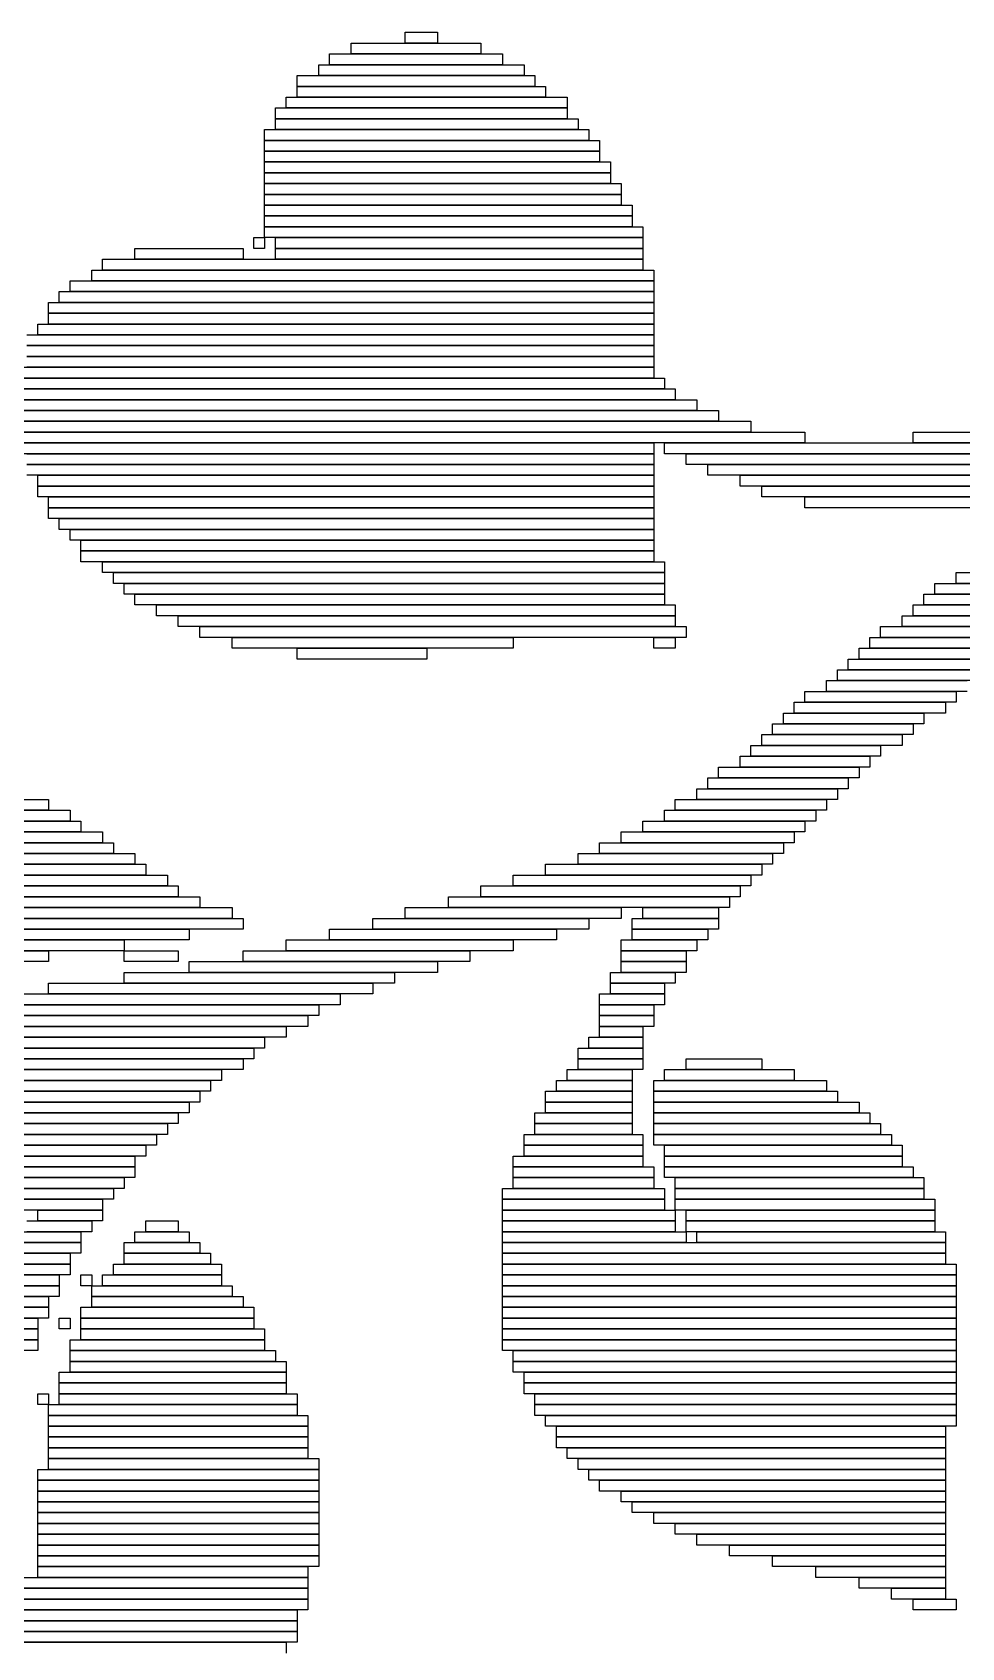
# Model space of a CAD drawing. Extents: x 48 to 975, y 50 to 982.
# Drawn here: x 164.5 to 250.5, y 362.5 to 512 of the extents above; entities that cross this region are included whole.
import ezdxf

# ---------------------------------------------------------------- set-up
doc = ezdxf.new("R2010")
doc.units = 0

msp = doc.modelspace()

# ---------------------------------------------------------------- linework, layer by layer
for p, q in [((199, 512), (202, 512)), ((199, 511), (199, 512)), ((202, 512), (202, 511)), ((192, 510), (208, 510)), ((192, 509), (192, 510)), ((194, 511), (206, 511)), ((194, 510), (194, 511)), ((206, 510), (194, 510)), ((202, 511), (199, 511)), ((206, 511), (206, 510)), ((208, 510), (208, 509)), ((191, 509), (210, 509)), ((191, 508), (191, 509)), ((208, 509), (192, 509)), ((210, 509), (210, 508)), ((189, 508), (211, 508)), ((189, 507), (189, 508)), ((211, 507), (189, 507)), ((189, 507), (212, 507)), ((189, 506), (189, 507)), ((210, 508), (191, 508)), ((211, 508), (211, 507)), ((212, 507), (212, 506)), ((188, 506), (214, 506)), ((188, 505), (188, 506)), ((212, 506), (189, 506)), ((214, 506), (214, 505)), ((187, 505), (214, 505)), ((187, 504), (187, 505)), ((214, 504), (187, 504)), ((187, 504), (215, 504)), ((187, 503), (187, 504)), ((214, 505), (188, 505)), ((214, 505), (214, 504)), ((215, 504), (215, 503)), ((186, 503), (216, 503)), ((186, 502), (186, 503)), ((215, 503), (187, 503)), ((216, 503), (216, 502)), ((216, 502), (186, 502)), ((186, 502), (217, 502)), ((186, 501), (186, 502)), ((217, 501), (186, 501)), ((186, 501), (217, 501)), ((186, 500), (186, 501)), ((217, 502), (217, 501)), ((217, 501), (217, 500)), ((217, 500), (186, 500)), ((186, 500), (218, 500)), ((186, 499), (186, 500)), ((218, 500), (218, 499)), ((218, 499), (186, 499)), ((186, 499), (218, 499)), ((186, 498), (186, 499)), ((218, 498), (186, 498)), ((186, 498), (219, 498)), ((186, 497), (186, 498)), ((218, 499), (218, 498)), ((219, 498), (219, 497)), ((219, 497), (186, 497)), ((186, 497), (219, 497)), ((186, 496), (186, 497)), ((219, 497), (219, 496)), ((219, 496), (186, 496)), ((186, 496), (220, 496)), ((186, 495), (186, 496)), ((220, 495), (186, 495)), ((186, 495), (220, 495)), ((186, 494), (186, 495)), ((220, 496), (220, 495)), ((220, 495), (220, 494)), ((220, 494), (186, 494)), ((186, 494), (221, 494)), ((186, 493), (186, 494)), ((221, 494), (221, 493)), ((174, 492), (184, 492)), ((174, 491), (174, 492)), ((184, 492), (184, 491)), ((185, 493), (186, 493)), ((185, 492), (185, 493)), ((186, 492), (185, 492)), ((221, 493), (186, 493)), ((186, 493), (186, 492)), ((187, 493), (221, 493)), ((187, 492), (187, 493)), ((221, 492), (187, 492)), ((187, 492), (221, 492)), ((187, 491), (187, 492)), ((221, 493), (221, 492)), ((221, 492), (221, 491)), ((171, 491), (221, 491)), ((171, 490), (171, 491)), ((184, 491), (174, 491)), ((221, 491), (187, 491)), ((221, 491), (221, 490)), ((168, 489), (222, 489)), ((168, 488), (168, 489)), ((170, 490), (222, 490)), ((170, 489), (170, 490)), ((222, 489), (170, 489)), ((221, 490), (171, 490)), ((222, 490), (222, 489)), ((222, 489), (222, 488)), ((167, 488), (222, 488)), ((167, 487), (167, 488)), ((222, 488), (168, 488)), ((222, 488), (222, 487)), ((166, 487), (222, 487)), ((166, 486), (166, 487)), ((222, 486), (166, 486)), ((166, 486), (222, 486)), ((166, 485), (166, 486)), ((222, 487), (167, 487)), ((222, 487), (222, 486)), ((222, 486), (222, 485)), ((165, 485), (222, 485)), ((165, 484), (165, 485)), ((222, 485), (166, 485)), ((222, 485), (222, 484)), ((164, 484), (222, 484)), ((222, 483), (164, 483)), ((164, 483), (222, 483)), ((222, 484), (165, 484)), ((222, 484), (222, 483)), ((222, 483), (222, 482)), ((222, 482), (164, 482)), ((164, 482), (222, 482)), ((222, 482), (222, 481)), ((163, 481), (222, 481)), ((222, 480), (163, 480)), ((163, 480), (223, 480)), ((222, 481), (164, 481)), ((222, 481), (222, 480)), ((223, 480), (223, 479)), ((223, 479), (163, 479)), ((163, 479), (224, 479)), ((224, 479), (224, 478)), ((224, 478), (163, 478)), ((163, 478), (226, 478)), ((226, 477), (163, 477)), ((163, 477), (228, 477)), ((226, 478), (226, 477)), ((228, 477), (228, 476)), ((228, 476), (163, 476)), ((163, 476), (231, 476)), ((231, 476), (231, 475)), ((231, 475), (163, 475)), ((163, 475), (236, 475)), ((236, 474), (163, 474)), ((163, 474), (222, 474)), ((222, 474), (222, 473)), ((223, 474), (291, 474)), ((223, 473), (223, 474)), ((236, 475), (236, 474)), ((246, 475), (292, 475)), ((246, 474), (246, 475)), ((292, 474), (246, 474)), ((222, 473), (163, 473)), ((164, 473), (222, 473)), ((222, 473), (222, 472)), ((291, 473), (223, 473)), ((225, 473), (290, 473)), ((225, 472), (225, 473)), ((222, 472), (164, 472)), ((164, 472), (222, 472)), ((222, 471), (164, 471)), ((165, 471), (222, 471)), ((165, 470), (165, 471)), ((222, 472), (222, 471)), ((222, 471), (222, 470)), ((290, 472), (225, 472)), ((227, 472), (288, 472)), ((227, 471), (227, 472)), ((288, 471), (227, 471)), ((230, 471), (287, 471)), ((230, 470), (230, 471)), ((222, 470), (165, 470)), ((165, 470), (222, 470)), ((165, 469), (165, 470)), ((222, 470), (222, 469)), ((287, 470), (230, 470)), ((232, 470), (286, 470)), ((232, 469), (232, 470)), ((222, 469), (165, 469)), ((166, 469), (222, 469)), ((166, 468), (166, 469)), ((222, 468), (166, 468)), ((166, 468), (222, 468)), ((166, 467), (166, 468)), ((222, 469), (222, 468)), ((222, 468), (222, 467)), ((286, 469), (232, 469)), ((236, 469), (258, 469)), ((236, 468), (236, 469)), ((258, 468), (236, 468)), ((222, 467), (166, 467)), ((167, 467), (222, 467)), ((167, 466), (167, 467)), ((222, 467), (222, 466)), ((222, 466), (167, 466)), ((168, 466), (222, 466)), ((168, 465), (168, 466)), ((222, 465), (168, 465)), ((169, 465), (222, 465)), ((169, 464), (169, 465)), ((222, 466), (222, 465)), ((222, 465), (222, 464)), ((222, 464), (169, 464)), ((169, 464), (222, 464)), ((169, 463), (169, 464)), ((222, 464), (222, 463)), ((222, 463), (169, 463)), ((171, 463), (223, 463)), ((171, 462), (171, 463)), ((223, 462), (171, 462)), ((172, 462), (223, 462)), ((172, 461), (172, 462)), ((223, 463), (223, 462)), ((223, 462), (223, 461)), ((250, 462), (267, 462)), ((250, 461), (250, 462)), ((223, 461), (172, 461)), ((173, 461), (223, 461)), ((173, 460), (173, 461)), ((223, 461), (223, 460)), ((248, 461), (265, 461)), ((248, 460), (248, 461)), ((267, 461), (250, 461)), ((223, 460), (173, 460)), ((174, 460), (223, 460)), ((174, 459), (174, 460)), ((223, 459), (174, 459)), ((176, 459), (224, 459)), ((176, 458), (176, 459)), ((223, 460), (223, 459)), ((224, 459), (224, 458)), ((246, 459), (262, 459)), ((246, 458), (246, 459)), ((247, 460), (263, 460)), ((247, 459), (247, 460)), ((263, 459), (247, 459)), ((265, 460), (248, 460)), ((224, 458), (176, 458)), ((178, 458), (224, 458)), ((178, 457), (178, 458)), ((224, 458), (224, 457)), ((245, 458), (260, 458)), ((245, 457), (245, 458)), ((262, 458), (246, 458)), ((224, 457), (178, 457)), ((180, 457), (225, 457)), ((180, 456), (180, 457)), ((225, 456), (180, 456)), ((183, 456), (209, 456)), ((183, 455), (183, 456)), ((209, 456), (209, 455)), ((222, 456), (224, 456)), ((222, 455), (222, 456)), ((224, 456), (224, 455)), ((225, 457), (225, 456)), ((242, 456), (257, 456)), ((242, 455), (242, 456)), ((243, 457), (259, 457)), ((243, 456), (243, 457)), ((259, 456), (243, 456)), ((260, 457), (245, 457)), ((209, 455), (183, 455)), ((189, 455), (201, 455)), ((189, 454), (189, 455)), ((201, 455), (201, 454)), ((224, 455), (222, 455)), ((241, 455), (256, 455)), ((241, 454), (241, 455)), ((257, 455), (242, 455)), ((201, 454), (189, 454)), ((239, 453), (253, 453)), ((239, 452), (239, 453)), ((240, 454), (254, 454)), ((240, 453), (240, 454)), ((254, 453), (240, 453)), ((256, 454), (241, 454)), ((238, 452), (251, 452)), ((238, 451), (238, 452)), ((253, 452), (239, 452)), ((235, 450), (249, 450)), ((235, 449), (235, 450)), ((236, 451), (250, 451)), ((236, 450), (236, 451)), ((250, 450), (236, 450)), ((251, 451), (238, 451)), ((249, 450), (249, 449)), ((250, 451), (250, 450)), ((234, 449), (247, 449)), ((234, 448), (234, 449)), ((249, 449), (235, 449)), ((247, 449), (247, 448)), ((233, 448), (246, 448)), ((233, 447), (233, 448)), ((247, 448), (234, 448)), ((246, 448), (246, 447)), ((231, 446), (243, 446)), ((231, 445), (231, 446)), ((232, 447), (245, 447)), ((232, 446), (232, 447)), ((245, 446), (232, 446)), ((246, 447), (233, 447)), ((243, 446), (243, 445)), ((245, 447), (245, 446)), ((230, 445), (242, 445)), ((230, 444), (230, 445)), ((243, 445), (231, 445)), ((242, 445), (242, 444)), ((227, 443), (240, 443)), ((227, 442), (227, 443)), ((228, 444), (241, 444)), ((228, 443), (228, 444)), ((241, 443), (228, 443)), ((242, 444), (230, 444)), ((240, 443), (240, 442)), ((241, 444), (241, 443)), ((226, 442), (239, 442)), ((226, 441), (226, 442)), ((240, 442), (227, 442)), ((239, 442), (239, 441)), ((130, 440), (168, 440)), ((132, 441), (166, 441)), ((166, 440), (132, 440)), ((166, 441), (166, 440)), ((168, 440), (168, 439)), ((223, 440), (237, 440)), ((223, 439), (223, 440)), ((224, 441), (238, 441)), ((224, 440), (224, 441)), ((238, 440), (224, 440)), ((239, 441), (226, 441)), ((237, 440), (237, 439)), ((238, 441), (238, 440)), ((128, 439), (169, 439)), ((168, 439), (130, 439)), ((169, 439), (169, 438)), ((221, 439), (236, 439)), ((221, 438), (221, 439)), ((237, 439), (223, 439)), ((236, 439), (236, 438)), ((125, 437), (172, 437)), ((126, 438), (171, 438)), ((171, 437), (126, 437)), ((169, 438), (128, 438)), ((171, 438), (171, 437)), ((172, 437), (172, 436)), ((217, 437), (234, 437)), ((217, 436), (217, 437)), ((219, 438), (235, 438)), ((219, 437), (219, 438)), ((235, 437), (219, 437)), ((236, 438), (221, 438)), ((234, 437), (234, 436)), ((235, 438), (235, 437)), ((123, 436), (174, 436)), ((172, 436), (125, 436)), ((174, 436), (174, 435)), ((215, 436), (233, 436)), ((215, 435), (215, 436)), ((234, 436), (217, 436)), ((233, 436), (233, 435)), ((121, 434), (177, 434)), ((122, 435), (175, 435)), ((175, 434), (122, 434)), ((174, 435), (123, 435)), ((175, 435), (175, 434)), ((177, 434), (177, 433)), ((209, 434), (231, 434)), ((209, 433), (209, 434)), ((212, 435), (232, 435)), ((212, 434), (212, 435)), ((232, 434), (212, 434)), ((233, 435), (215, 435)), ((231, 434), (231, 433)), ((232, 435), (232, 434)), ((119, 433), (178, 433)), ((177, 433), (121, 433)), ((178, 433), (178, 432)), ((206, 433), (230, 433)), ((206, 432), (206, 433)), ((231, 433), (209, 433)), ((230, 433), (230, 432)), ((117, 431), (183, 431)), ((118, 432), (180, 432)), ((180, 431), (118, 431)), ((178, 432), (119, 432)), ((180, 432), (180, 431)), ((183, 431), (183, 430)), ((199, 431), (219, 431)), ((199, 430), (199, 431)), ((203, 432), (229, 432)), ((203, 431), (203, 432)), ((229, 431), (203, 431)), ((230, 432), (206, 432)), ((219, 431), (219, 430)), ((221, 431), (228, 431)), ((221, 430), (221, 431)), ((228, 431), (228, 430)), ((229, 432), (229, 431)), ((115, 430), (184, 430)), ((183, 430), (117, 430)), ((184, 430), (184, 429)), ((196, 430), (216, 430)), ((196, 429), (196, 430)), ((219, 430), (199, 430)), ((216, 430), (216, 429)), ((220, 430), (228, 430)), ((220, 429), (220, 430)), ((228, 430), (221, 430)), ((228, 430), (228, 429)), ((113, 428), (173, 428)), ((114, 429), (179, 429)), ((179, 428), (114, 428)), ((184, 429), (115, 429)), ((173, 428), (173, 427)), ((179, 429), (179, 428)), ((188, 428), (209, 428)), ((188, 427), (188, 428)), ((192, 429), (213, 429)), ((192, 428), (192, 429)), ((213, 428), (192, 428)), ((216, 429), (196, 429)), ((209, 428), (209, 427)), ((213, 429), (213, 428)), ((219, 428), (226, 428)), ((219, 427), (219, 428)), ((228, 429), (220, 429)), ((220, 429), (227, 429)), ((220, 428), (220, 429)), ((227, 428), (220, 428)), ((226, 428), (226, 427)), ((227, 429), (227, 428)), ((112, 427), (166, 427)), ((173, 427), (113, 427)), ((166, 427), (166, 426)), ((173, 427), (178, 427)), ((173, 426), (173, 427)), ((178, 427), (178, 426)), ((184, 427), (205, 427)), ((184, 426), (184, 427)), ((209, 427), (188, 427)), ((205, 427), (205, 426)), ((226, 427), (219, 427)), ((219, 427), (225, 427)), ((219, 426), (219, 427)), ((225, 427), (225, 426)), ((166, 426), (112, 426)), ((178, 426), (173, 426)), ((173, 425), (198, 425)), ((173, 424), (173, 425)), ((179, 426), (202, 426)), ((179, 425), (179, 426)), ((202, 425), (179, 425)), ((205, 426), (184, 426)), ((198, 425), (198, 424)), ((202, 426), (202, 425)), ((218, 425), (224, 425)), ((218, 424), (218, 425)), ((225, 426), (219, 426)), ((219, 426), (225, 426)), ((219, 425), (219, 426)), ((225, 425), (219, 425)), ((224, 425), (224, 424)), ((225, 426), (225, 425)), ((166, 424), (196, 424)), ((166, 423), (166, 424)), ((198, 424), (173, 424)), ((196, 424), (196, 423)), ((224, 424), (218, 424)), ((218, 424), (223, 424)), ((218, 423), (218, 424)), ((223, 424), (223, 423)), ((151, 422), (191, 422)), ((158, 423), (193, 423)), ((193, 422), (158, 422)), ((196, 423), (166, 423)), ((191, 422), (191, 421)), ((193, 423), (193, 422)), ((217, 423), (223, 423)), ((217, 422), (217, 423)), ((223, 422), (217, 422)), ((217, 422), (222, 422)), ((217, 421), (217, 422)), ((223, 423), (218, 423)), ((222, 422), (222, 421)), ((223, 423), (223, 422)), ((100, 421), (190, 421)), ((191, 421), (151, 421)), ((190, 421), (190, 420)), ((222, 421), (217, 421)), ((217, 421), (222, 421)), ((217, 420), (217, 421)), ((222, 421), (222, 420)), ((190, 420), (100, 420)), ((101, 420), (188, 420)), ((188, 419), (101, 419)), ((102, 419), (186, 419)), ((186, 419), (186, 418)), ((188, 420), (188, 419)), ((216, 419), (221, 419)), ((216, 418), (216, 419)), ((222, 420), (217, 420)), ((217, 420), (221, 420)), ((217, 419), (217, 420)), ((221, 419), (217, 419)), ((221, 420), (221, 419)), ((221, 419), (221, 418)), ((186, 418), (102, 418)), ((104, 418), (185, 418)), ((185, 418), (185, 417)), ((215, 418), (221, 418)), ((215, 417), (215, 418)), ((221, 418), (216, 418)), ((221, 418), (221, 417)), ((185, 417), (104, 417)), ((105, 417), (184, 417)), ((184, 416), (105, 416)), ((106, 416), (182, 416)), ((182, 416), (182, 415)), ((184, 417), (184, 416)), ((214, 416), (220, 416)), ((214, 415), (214, 416)), ((221, 417), (215, 417)), ((215, 417), (221, 417)), ((215, 416), (215, 417)), ((221, 416), (215, 416)), ((220, 416), (220, 415)), ((221, 417), (221, 416)), ((223, 416), (235, 416)), ((223, 415), (223, 416)), ((225, 417), (232, 417)), ((225, 416), (225, 417)), ((232, 416), (225, 416)), ((232, 417), (232, 416)), ((235, 416), (235, 415)), ((182, 415), (106, 415)), ((107, 415), (181, 415)), ((181, 415), (181, 414)), ((213, 415), (220, 415)), ((213, 414), (213, 415)), ((220, 415), (214, 415)), ((220, 415), (220, 414)), ((222, 415), (238, 415)), ((222, 414), (222, 415)), ((235, 415), (223, 415)), ((238, 415), (238, 414)), ((181, 414), (107, 414)), ((108, 414), (180, 414)), ((180, 413), (108, 413)), ((109, 413), (179, 413)), ((179, 413), (179, 412)), ((180, 414), (180, 413)), ((212, 414), (220, 414)), ((212, 413), (212, 414)), ((220, 413), (212, 413)), ((212, 413), (220, 413)), ((212, 412), (212, 413)), ((220, 414), (213, 414)), ((220, 414), (220, 413)), ((220, 413), (220, 412)), ((238, 414), (222, 414)), ((222, 414), (239, 414)), ((222, 413), (222, 414)), ((239, 413), (222, 413)), ((222, 413), (241, 413)), ((222, 412), (222, 413)), ((239, 414), (239, 413)), ((241, 413), (241, 412)), ((179, 412), (109, 412)), ((110, 412), (178, 412)), ((178, 412), (178, 411)), ((211, 412), (220, 412)), ((211, 411), (211, 412)), ((220, 412), (212, 412)), ((220, 412), (220, 411)), ((241, 412), (222, 412)), ((222, 412), (242, 412)), ((222, 411), (222, 412)), ((242, 412), (242, 411)), ((178, 411), (110, 411)), ((111, 411), (177, 411)), ((177, 410), (111, 410)), ((112, 410), (176, 410)), ((176, 410), (176, 409)), ((177, 411), (177, 410)), ((210, 410), (221, 410)), ((210, 409), (210, 410)), ((220, 411), (211, 411)), ((211, 411), (220, 411)), ((211, 410), (211, 411)), ((220, 410), (211, 410)), ((220, 411), (220, 410)), ((221, 410), (221, 409)), ((242, 411), (222, 411)), ((222, 411), (243, 411)), ((222, 410), (222, 411)), ((243, 410), (222, 410)), ((222, 410), (244, 410)), ((222, 409), (222, 410)), ((243, 411), (243, 410)), ((244, 410), (244, 409)), ((176, 409), (112, 409)), ((113, 409), (175, 409)), ((175, 409), (175, 408)), ((221, 409), (210, 409)), ((210, 409), (221, 409)), ((210, 408), (210, 409)), ((221, 409), (221, 408)), ((244, 409), (222, 409)), ((223, 409), (245, 409)), ((223, 408), (223, 409)), ((245, 409), (245, 408)), ((175, 408), (113, 408)), ((114, 408), (174, 408)), ((174, 407), (114, 407)), ((116, 407), (174, 407)), ((174, 408), (174, 407)), ((174, 407), (174, 406)), ((209, 408), (221, 408)), ((209, 407), (209, 408)), ((221, 407), (209, 407)), ((209, 407), (222, 407)), ((209, 406), (209, 407)), ((221, 408), (210, 408)), ((221, 408), (221, 407)), ((222, 407), (222, 406)), ((245, 408), (223, 408)), ((223, 408), (245, 408)), ((223, 407), (223, 408)), ((245, 407), (223, 407)), ((223, 407), (246, 407)), ((223, 406), (223, 407)), ((245, 408), (245, 407)), ((246, 407), (246, 406)), ((174, 406), (116, 406)), ((117, 406), (173, 406)), ((173, 406), (173, 405)), ((222, 406), (209, 406)), ((209, 406), (222, 406)), ((209, 405), (209, 406)), ((222, 406), (222, 405)), ((246, 406), (223, 406)), ((224, 406), (247, 406)), ((224, 405), (224, 406)), ((247, 406), (247, 405)), ((173, 405), (117, 405)), ((118, 405), (172, 405)), ((172, 404), (118, 404)), ((119, 404), (171, 404)), ((171, 404), (171, 403)), ((172, 405), (172, 404)), ((208, 405), (223, 405)), ((208, 404), (208, 405)), ((223, 404), (208, 404)), ((208, 404), (223, 404)), ((208, 403), (208, 404)), ((222, 405), (209, 405)), ((223, 405), (223, 404)), ((223, 404), (223, 403)), ((247, 405), (224, 405)), ((224, 405), (247, 405)), ((224, 404), (224, 405)), ((247, 404), (224, 404)), ((224, 404), (248, 404)), ((224, 403), (224, 404)), ((247, 405), (247, 404)), ((248, 404), (248, 403)), ((171, 403), (119, 403)), ((165, 403), (171, 403)), ((165, 402), (165, 403)), ((171, 403), (171, 402)), ((223, 403), (208, 403)), ((208, 403), (224, 403)), ((208, 402), (208, 403)), ((248, 403), (224, 403)), ((224, 403), (224, 402)), ((225, 403), (248, 403)), ((225, 402), (225, 403)), ((248, 403), (248, 402)), ((163, 401), (169, 401)), ((164, 402), (170, 402)), ((170, 401), (164, 401)), ((171, 402), (165, 402)), ((169, 401), (169, 400)), ((170, 402), (170, 401)), ((174, 401), (179, 401)), ((174, 400), (174, 401)), ((175, 402), (178, 402)), ((175, 401), (175, 402)), ((178, 401), (175, 401)), ((178, 402), (178, 401)), ((179, 401), (179, 400)), ((224, 402), (208, 402)), ((208, 402), (224, 402)), ((208, 401), (208, 402)), ((224, 401), (208, 401)), ((208, 401), (225, 401)), ((208, 400), (208, 401)), ((224, 402), (224, 401)), ((248, 402), (225, 402)), ((225, 402), (248, 402)), ((225, 401), (225, 402)), ((248, 401), (225, 401)), ((225, 401), (225, 400)), ((226, 401), (249, 401)), ((226, 400), (226, 401)), ((248, 402), (248, 401)), ((249, 401), (249, 400)), ((169, 400), (163, 400)), ((163, 400), (169, 400)), ((169, 400), (169, 399)), ((173, 400), (180, 400)), ((173, 399), (173, 400)), ((179, 400), (174, 400)), ((180, 400), (180, 399)), ((225, 400), (208, 400)), ((208, 400), (249, 400)), ((208, 399), (208, 400)), ((249, 400), (226, 400)), ((249, 400), (249, 399)), ((162, 399), (168, 399)), ((168, 398), (162, 398)), ((162, 398), (168, 398)), ((169, 399), (163, 399)), ((168, 399), (168, 398)), ((168, 398), (168, 397)), ((172, 398), (182, 398)), ((172, 397), (172, 398)), ((180, 399), (173, 399)), ((173, 399), (181, 399)), ((173, 398), (173, 399)), ((181, 398), (173, 398)), ((181, 399), (181, 398)), ((182, 398), (182, 397)), ((249, 399), (208, 399)), ((208, 399), (249, 399)), ((208, 398), (208, 399)), ((249, 398), (208, 398)), ((208, 398), (250, 398)), ((208, 397), (208, 398)), ((249, 399), (249, 398)), ((250, 398), (250, 397)), ((161, 397), (167, 397)), ((168, 397), (162, 397)), ((167, 397), (167, 396)), ((169, 397), (170, 397)), ((169, 396), (169, 397)), ((170, 397), (170, 396)), ((171, 397), (182, 397)), ((171, 396), (171, 397)), ((182, 397), (172, 397)), ((182, 397), (182, 396)), ((250, 397), (208, 397)), ((208, 397), (250, 397)), ((208, 396), (208, 397)), ((250, 397), (250, 396)), ((160, 395), (166, 395)), ((167, 396), (161, 396)), ((161, 396), (167, 396)), ((167, 395), (161, 395)), ((166, 395), (166, 394)), ((167, 396), (167, 395)), ((170, 396), (169, 396)), ((170, 396), (183, 396)), ((170, 395), (170, 396)), ((183, 395), (170, 395)), ((170, 395), (184, 395)), ((170, 394), (170, 395)), ((182, 396), (171, 396)), ((183, 396), (183, 395)), ((184, 395), (184, 394)), ((250, 396), (208, 396)), ((208, 396), (250, 396)), ((208, 395), (208, 396)), ((250, 395), (208, 395)), ((208, 395), (250, 395)), ((208, 394), (208, 395)), ((250, 396), (250, 395)), ((250, 395), (250, 394)), ((159, 394), (166, 394)), ((166, 394), (160, 394)), ((166, 394), (166, 393)), ((169, 394), (185, 394)), ((169, 393), (169, 394)), ((184, 394), (170, 394)), ((185, 394), (185, 393)), ((250, 394), (208, 394)), ((208, 394), (250, 394)), ((208, 393), (208, 394)), ((250, 394), (250, 393)), ((158, 393), (165, 393)), ((165, 392), (158, 392)), ((158, 392), (165, 392)), ((166, 393), (159, 393)), ((165, 393), (165, 392)), ((165, 392), (165, 391)), ((167, 393), (168, 393)), ((167, 392), (167, 393)), ((168, 392), (167, 392)), ((168, 393), (168, 392)), ((185, 393), (169, 393)), ((169, 393), (185, 393)), ((169, 392), (169, 393)), ((185, 392), (169, 392)), ((169, 392), (186, 392)), ((169, 391), (169, 392)), ((185, 393), (185, 392)), ((186, 392), (186, 391)), ((250, 393), (208, 393)), ((208, 393), (250, 393)), ((208, 392), (208, 393)), ((250, 392), (208, 392)), ((208, 392), (250, 392)), ((208, 391), (208, 392)), ((250, 393), (250, 392)), ((250, 392), (250, 391)), ((157, 391), (165, 391)), ((165, 391), (158, 391)), ((165, 391), (165, 390)), ((168, 391), (186, 391)), ((168, 390), (168, 391)), ((186, 391), (169, 391)), ((186, 391), (186, 390)), ((250, 391), (208, 391)), ((208, 391), (250, 391)), ((208, 390), (208, 391)), ((250, 391), (250, 390)), ((165, 390), (157, 390)), ((186, 390), (168, 390)), ((168, 390), (187, 390)), ((168, 389), (168, 390)), ((187, 389), (168, 389)), ((168, 389), (188, 389)), ((168, 388), (168, 389)), ((187, 390), (187, 389)), ((188, 389), (188, 388)), ((250, 390), (208, 390)), ((209, 390), (250, 390)), ((209, 389), (209, 390)), ((250, 389), (209, 389)), ((209, 389), (250, 389)), ((209, 388), (209, 389)), ((250, 390), (250, 389)), ((250, 389), (250, 388)), ((167, 388), (188, 388)), ((167, 387), (167, 388)), ((188, 388), (168, 388)), ((188, 388), (188, 387)), ((250, 388), (209, 388)), ((210, 388), (250, 388)), ((210, 387), (210, 388)), ((250, 388), (250, 387)), ((165, 386), (166, 386)), ((165, 385), (165, 386)), ((166, 386), (166, 385)), ((188, 387), (167, 387)), ((167, 387), (188, 387)), ((167, 386), (167, 387)), ((188, 386), (167, 386)), ((167, 386), (189, 386)), ((167, 385), (167, 386)), ((188, 387), (188, 386)), ((189, 386), (189, 385)), ((250, 387), (210, 387)), ((210, 387), (250, 387)), ((210, 386), (210, 387)), ((250, 386), (210, 386)), ((211, 386), (250, 386)), ((211, 385), (211, 386)), ((250, 387), (250, 386)), ((250, 386), (250, 385)), ((166, 385), (165, 385)), ((166, 385), (189, 385)), ((166, 384), (166, 385)), ((189, 385), (167, 385)), ((189, 385), (189, 384)), ((250, 385), (211, 385)), ((211, 385), (250, 385)), ((211, 384), (211, 385)), ((250, 385), (250, 384)), ((189, 384), (166, 384)), ((166, 384), (190, 384)), ((166, 383), (166, 384)), ((190, 383), (166, 383)), ((166, 383), (190, 383)), ((166, 382), (166, 383)), ((190, 384), (190, 383)), ((190, 383), (190, 382)), ((250, 384), (211, 384)), ((212, 384), (250, 384)), ((212, 383), (212, 384)), ((250, 383), (212, 383)), ((213, 383), (249, 383)), ((213, 382), (213, 383)), ((249, 383), (249, 382)), ((250, 384), (250, 383)), ((190, 382), (166, 382)), ((166, 382), (190, 382)), ((166, 381), (166, 382)), ((190, 382), (190, 381)), ((249, 382), (213, 382)), ((213, 382), (249, 382)), ((213, 381), (213, 382)), ((249, 382), (249, 381)), ((190, 381), (166, 381)), ((166, 381), (190, 381)), ((166, 380), (166, 381)), ((190, 380), (166, 380)), ((166, 380), (191, 380)), ((166, 379), (166, 380)), ((190, 381), (190, 380)), ((191, 380), (191, 379)), ((249, 381), (213, 381)), ((214, 381), (249, 381)), ((214, 380), (214, 381)), ((249, 380), (214, 380)), ((215, 380), (249, 380)), ((215, 379), (215, 380)), ((249, 381), (249, 380)), ((249, 380), (249, 379)), ((165, 379), (191, 379)), ((165, 378), (165, 379)), ((191, 379), (166, 379)), ((191, 379), (191, 378)), ((249, 379), (215, 379)), ((216, 379), (249, 379)), ((216, 378), (216, 379)), ((249, 379), (249, 378)), ((191, 378), (165, 378)), ((165, 378), (191, 378)), ((165, 377), (165, 378)), ((191, 377), (165, 377)), ((165, 377), (191, 377)), ((165, 376), (165, 377)), ((191, 378), (191, 377)), ((191, 377), (191, 376)), ((249, 378), (216, 378)), ((217, 378), (249, 378)), ((217, 377), (217, 378)), ((249, 377), (217, 377)), ((219, 377), (249, 377)), ((219, 376), (219, 377)), ((249, 378), (249, 377)), ((249, 377), (249, 376)), ((191, 376), (165, 376)), ((165, 376), (191, 376)), ((165, 375), (165, 376)), ((191, 376), (191, 375)), ((249, 376), (219, 376)), ((220, 376), (249, 376)), ((220, 375), (220, 376)), ((249, 376), (249, 375)), ((191, 375), (165, 375)), ((165, 375), (191, 375)), ((165, 374), (165, 375)), ((191, 374), (165, 374)), ((165, 374), (191, 374)), ((165, 373), (165, 374)), ((191, 375), (191, 374)), ((191, 374), (191, 373)), ((249, 375), (220, 375)), ((222, 375), (249, 375)), ((222, 374), (222, 375)), ((249, 374), (222, 374)), ((224, 374), (249, 374)), ((224, 373), (224, 374)), ((249, 375), (249, 374)), ((249, 374), (249, 373)), ((191, 373), (165, 373)), ((165, 373), (191, 373)), ((165, 372), (165, 373)), ((191, 373), (191, 372)), ((249, 373), (224, 373)), ((226, 373), (249, 373)), ((226, 372), (226, 373)), ((249, 373), (249, 372)), ((191, 372), (165, 372)), ((165, 372), (191, 372)), ((165, 371), (165, 372)), ((191, 371), (165, 371)), ((165, 371), (191, 371)), ((165, 370), (165, 371)), ((191, 372), (191, 371)), ((191, 371), (191, 370)), ((249, 372), (226, 372)), ((229, 372), (249, 372)), ((229, 371), (229, 372)), ((249, 371), (229, 371)), ((233, 371), (249, 371)), ((233, 370), (233, 371)), ((249, 372), (249, 371)), ((249, 371), (249, 370)), ((191, 370), (165, 370)), ((165, 370), (190, 370)), ((165, 369), (165, 370)), ((190, 370), (190, 369)), ((249, 370), (233, 370)), ((237, 370), (249, 370)), ((237, 369), (237, 370)), ((249, 370), (249, 369)), ((149, 369), (190, 369)), ((190, 368), (149, 368)), ((149, 368), (190, 368)), ((190, 369), (165, 369)), ((190, 369), (190, 368)), ((190, 368), (190, 367)), ((249, 369), (237, 369)), ((241, 369), (249, 369)), ((241, 368), (241, 369)), ((249, 368), (241, 368)), ((244, 368), (249, 368)), ((244, 367), (244, 368)), ((249, 369), (249, 368)), ((249, 368), (249, 367)), ((190, 367), (149, 367)), ((149, 367), (190, 367)), ((190, 367), (190, 366)), ((249, 367), (244, 367)), ((246, 367), (250, 367)), ((246, 366), (246, 367)), ((250, 367), (250, 366)), ((190, 366), (149, 366)), ((149, 366), (189, 366)), ((189, 365), (149, 365)), ((149, 365), (189, 365)), ((189, 366), (189, 365)), ((189, 365), (189, 364)), ((250, 366), (246, 366)), ((189, 364), (149, 364)), ((149, 364), (189, 364)), ((189, 364), (189, 363)), ((189, 363), (149, 363)), ((149, 363), (188, 363)), ((188, 363), (188, 362))]:
    msp.add_line(p, q)

doc.saveas('drawing.dxf')
